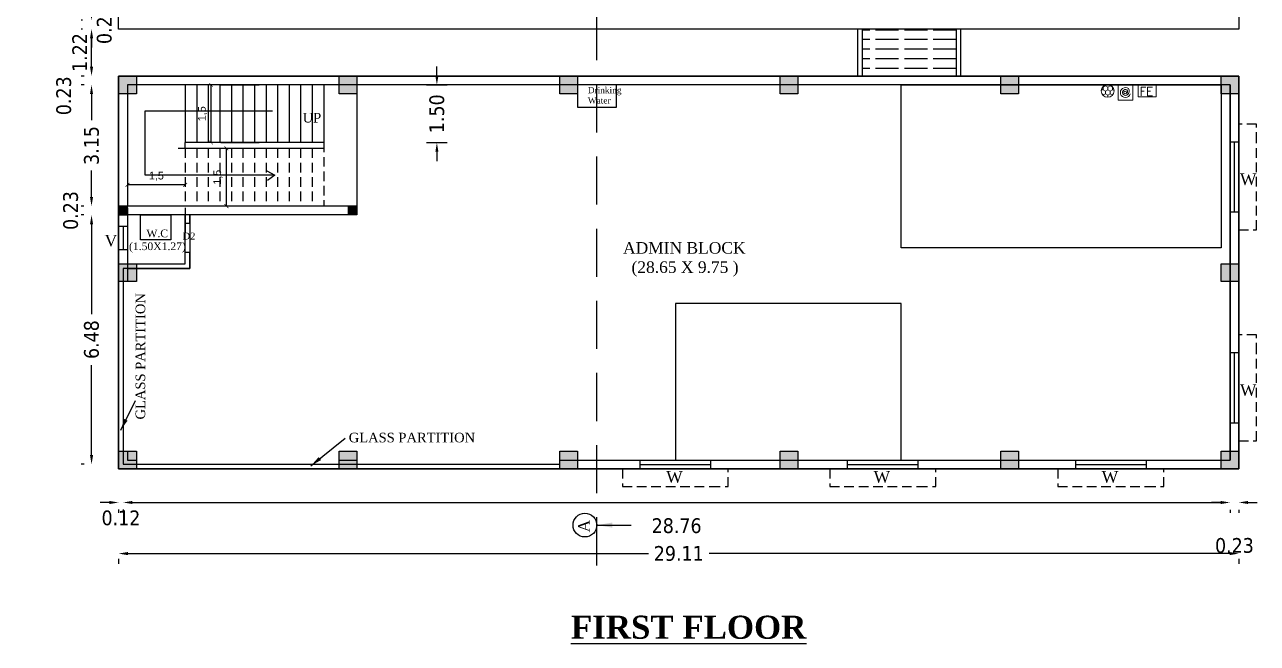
# Model space of a CAD drawing. Header units: metres. Extents: x 2063 to 2266, y 1708 to 2054.
# Drawn here: x 2218.39 to 2250.42, y 1794.96 to 1811.04 of the extents above; entities that cross this region are included whole.
import ezdxf

# ---------------------------------------------------------------- set-up
doc = ezdxf.new("R2010")
doc.units = ezdxf.units.M
doc.linetypes.add('HIDDEN', pattern=[0.375, 0.25, -0.125])
for name, color, linetype in [('BLK_1_FLR_0_WATER_CLOSET', 213, 'Continuous'), ('BLK_2_COVERED_AREA', 140, 'Continuous'), ('BLK_2_FLR_1_EXIT_WIDTH_DOOR', 2, 'Continuous'), ('BLK_2_FLR_1_REGULAR_ROOM_1', 4, 'Continuous'), ('BLK_2_FLR_1_ROOM_1_LIGHT_VENTILATION_1', 4, 'Continuous'), ('BLK_2_FLR_1_WASH', 60, 'Continuous'), ('TOILET_VENTILATION', 6, 'Continuous')]:
    doc.layers.add(name, color=color, linetype=linetype)
doc.layers.add('BLK_2_FLR_1_BLT_UP_AREA', color=45, linetype='Continuous', plot=False)
doc.styles.add('CODE', font='tahoma.ttf')
doc.styles.add('DIM', font='swissc.ttf')
doc.styles.add('ROMANS', font='times.ttf', dxfattribs={"height": 12})
doc.styles.add('Schedule', font='romans.shx')
doc.styles.get("Standard").update_dxf_attribs({"font": 'arial.ttf'})
doc.styles.add('TIMES NEW ROMAN', font='times.ttf')
doc.dimstyles.new('Din', dxfattribs={"dimscale": 0, "dimtxt": 0.25, "dimasz": 0.1, "dimexe": 0.15, "dimexo": 0.15, "dimgap": 0.03, "dimtad": 0, "dimzin": 0, "dimdsep": 46, "dimtxsty": 'DIM', "dimblk": 'ARCHTICK', "dimcen": 0.09, "dimdle": 0.15, "dimse1": 1, "dimse2": 1, "dimclrd": 256, "dimclre": 256, "dimclrt": 7, "dimadec": 0, "dimazin": 3, "dimtfac": 1, "dimtofl": 0, "dimtmove": 1, "dimatfit": 3, "dimfxl": 0, "dimtolj": 1, "dimtzin": 0, "dimarcsym": 0})
doc.dimstyles.new('ISO-25', dxfattribs={"dimtxt": 2.5, "dimasz": 2.5, "dimexe": 1.25, "dimexo": 0.625, "dimtad": 1, "dimtxsty": 'Standard', "dimcen": 2.5, "dimadec": 0, "dimazin": 0, "dimtfac": 1, "dimtmove": 0, "dimatfit": 3, "dimfxl": 0, "dimarcsym": 0})
doc.dimstyles.get("Standard").update_dxf_attribs({"dimtxt": 0.18, "dimasz": 0.18, "dimexe": 0.18, "dimexo": 0.0625, "dimgap": 0.09, "dimtad": 0, "dimtih": 1, "dimtoh": 1, "dimdec": 4, "dimzin": 0, "dimdsep": 46, "dimtxsty": 'Standard', "dimcen": 0.09, "dimadec": 0, "dimazin": 0, "dimtfac": 1, "dimtdec": 4, "dimtofl": 0, "dimtmove": 0, "dimatfit": 3, "dimfxl": 0, "dimtolj": 1, "dimtzin": 0, "dimarcsym": 0})
pattern_1 = [(225, (-2153.4, -72.8), (179.605, -179.605), [])]
pattern_2 = [(225, (-2274.72, -74.21), (179.605, -179.605), [])]

# ---------------------------------------------------------------- blocks, each defined once
blk = doc.blocks.new('_ArchTick')
at = {"color": 0, "linetype": 'ByBlock', "const_width": 0.15}
blk.add_lwpolyline([(-0.5, -0.5), (0.5, 0.5)], dxfattribs=at)
blk = doc.blocks.new('*D152')
at = {"color": 0, "lineweight": -2}
for p, q in [((2223.229, 1807.973), (2223.229, 1809.473)), ((2223.483, 1809.473), (2224.479, 1809.473)), ((2223.483, 1807.973), (2224.479, 1807.973))]:
    blk.add_line(p, q, dxfattribs=at)
at = {"layer": 'Defpoints', "color": 0}
for p in [(2222.858, 1809.473, 9.883), (2223.229, 1809.473), (2222.858, 1807.973, 9.883)]:
    blk.add_point(p, dxfattribs=at)
at = {"color": 0, "lineweight": -2, "xscale": 0.1, "yscale": 0.1, "zscale": 0.1}
for p, rotation in [((2223.229, 1809.473), 90), ((2223.229, 1807.973), 270)]:
    blk.add_blockref('_ArchTick', p, dxfattribs=dict(at, rotation=rotation))
at = {"color": 0, "insert": (2223.009, 1808.723), "char_height": 0.2, "attachment_point": 5, "rotation": 90}
blk.add_mtext('1,5', dxfattribs=at)
blk = doc.blocks.new('*D153')
at = {"color": 0, "lineweight": -2}
for p, q in [((2223.133, 1807.823), (2222.379, 1807.823)), ((2223.629, 1806.323), (2223.629, 1807.823)), ((2223.133, 1806.323), (2222.379, 1806.323))]:
    blk.add_line(p, q, dxfattribs=at)
at = {"layer": 'Defpoints', "color": 0}
for p in [(2223.629, 1807.823), (2223.758, 1807.823, 9.883), (2223.758, 1806.323, 9.883)]:
    blk.add_point(p, dxfattribs=at)
at = {"color": 0, "lineweight": -2, "xscale": 0.1, "yscale": 0.1, "zscale": 0.1}
for p, rotation in [((2223.629, 1807.823), 90), ((2223.629, 1806.323), 270)]:
    blk.add_blockref('_ArchTick', p, dxfattribs=dict(at, rotation=rotation))
at = {"color": 0, "insert": (2223.409, 1807.073), "char_height": 0.2, "attachment_point": 5, "rotation": 90}
blk.add_mtext('1,5', dxfattribs=at)
blk = doc.blocks.new('*D154')
at = {"color": 0, "lineweight": -2}
for p, q in [((2222.558, 1806.876), (2221.058, 1806.876)), ((2221.058, 1806.28), (2221.058, 1805.626)), ((2222.558, 1806.28), (2222.558, 1805.626))]:
    blk.add_line(p, q, dxfattribs=at)
at = {"layer": 'Defpoints', "color": 0}
for p in [(2221.058, 1806.905, 9.883), (2221.058, 1806.876), (2222.558, 1806.905, 9.883)]:
    blk.add_point(p, dxfattribs=at)
at = {"color": 0, "lineweight": -2, "xscale": 0.1, "yscale": 0.1, "zscale": 0.1, "rotation": 180}
blk.add_blockref('_ArchTick', (2221.058, 1806.876), dxfattribs=at)
at = {"color": 0, "lineweight": -2, "xscale": 0.1, "yscale": 0.1, "zscale": 0.1}
blk.add_blockref('_ArchTick', (2222.558, 1806.876), dxfattribs=at)
at = {"color": 0, "insert": (2221.808, 1807.096), "char_height": 0.2, "attachment_point": 5}
blk.add_mtext('1,5', dxfattribs=at)
blk = doc.blocks.new('A$C3F6E631D')
at = {"lineweight": 9}
for p, q in [((0, 0.885), (0.902, 0.885)), ((0, 0), (0, 0.885)), ((0.902, 0.885), (0.902, 0)), ((0.902, 0), (0, 0))]:
    blk.add_line(p, q, dxfattribs=at)
blk.add_circle((0.448, 0.466), 0.0817, dxfattribs=at)
for centre, radius, start, end in [((0.448, 0.447), 0.299, 321.4372, 253.2573), ((0.449, 0.447), 0.174, 329.12635, 222.29362), ((0.543, 0.517), 0.292, 219.90119, 298.52807), ((0.509, 0.459), 0.135, 195.99312, 311.1342)]:
    blk.add_arc(centre, radius, start, end, dxfattribs=at)
blk = doc.blocks.new('A$C453E5C48')
at = {"linetype": 'ByBlock', "lineweight": 9}
for p, q in [((0, 0.489), (0.639, 0.489)), ((0, 0.063), (0, 0.489)), ((0.639, 0.489), (0.639, 0.063)), ((0.639, 0.063), (0, 0.063))]:
    blk.add_line(p, q, dxfattribs=at)
at = {"lineweight": 9, "style": 'Schedule'}
blk.add_text('FE', height=0.3048, dxfattribs=at).set_placement((0.051, 0.103))
blk = doc.blocks.new('A$C57323508')
at = {"lineweight": 9}
for p, q in [((0.475, 0.647), (0.41, 0.759)), ((0, 0.372), (0.134, 0.372)), ((0.126, 0.097), (0.134, 0.097)), ((0.134, 0.647), (0.158, 0.647)), ((0.213, 0.509), (0.134, 0.647)), ((0.134, 0.372), (0.213, 0.509)), ((0.213, 0.234), (0.134, 0.372)), ((0.134, 0.097), (0.213, 0.234)), ((0.141, 0.084), (0.134, 0.097)), ((0.158, 0.647), (0.181, 0.687)), ((0.213, 0.509), (0.372, 0.509)), ((0.213, 0.234), (0.372, 0.234)), ((0.372, 0.509), (0.451, 0.647)), ((0.451, 0.372), (0.372, 0.509)), ((0.372, 0.234), (0.451, 0.372)), ((0.451, 0.097), (0.372, 0.234)), ((0.396, 0), (0.451, 0.097)), ((0.451, 0.372), (0.61, 0.372)), ((0.451, 0.097), (0.61, 0.097)), ((0.475, 0.647), (0.634, 0.647)), ((0.689, 0.509), (0.61, 0.647)), ((0.61, 0.372), (0.689, 0.509)), ((0.689, 0.234), (0.61, 0.372)), ((0.61, 0.097), (0.689, 0.234)), ((0.618, 0.084), (0.61, 0.097)), ((0.634, 0.647), (0.648, 0.671)), ((0.689, 0.509), (0.737, 0.509)), ((0.689, 0.234), (0.73, 0.234))]:
    blk.add_line(p, q, dxfattribs=at)
blk.add_circle((0.38, 0.38), 0.38, dxfattribs=at)
blk = doc.blocks.new('A$C4F610507')
blk.add_lwpolyline([(1.128, 0.032), (4.112, 0.032), (4.112, 1.742), (1.128, 1.742)], close=True)
blk = doc.blocks.new('*D99')
for p, q in [((2220.588, 1798.621), (2220.348, 1798.621)), ((2221.188, 1798.621), (2221.428, 1798.621))]:
    blk.add_line(p, q)
at = {"lineweight": -2}
for p, q in [((2220.828, 1798.439), (2220.828, 1798.353)), ((2220.948, 1798.439), (2220.948, 1798.353))]:
    blk.add_line(p, q, dxfattribs=at)
for points in [[(2220.588, 1798.661), (2220.588, 1798.581), (2220.828, 1798.621)], [(2221.188, 1798.661), (2221.188, 1798.581), (2220.948, 1798.621)]]:
    blk.add_solid(points)
at = {"layer": 'Defpoints', "color": 0}
for p in [(2220.828, 1799.953, -9.883), (2220.948, 1799.953, -9.883), (2220.948, 1798.621)]:
    blk.add_point(p, dxfattribs=at)
at = {"insert": (2220.888, 1798.218), "char_height": 0.384, "attachment_point": 5, "style": 'CODE'}
blk.add_mtext('\\A1;0.12', dxfattribs=at)
blk = doc.blocks.new('*D100')
at = {"lineweight": -2}
for p, q in [((2220.948, 1798.439), (2220.948, 1798.353)), ((2249.708, 1798.432), (2249.708, 1798.353))]:
    blk.add_line(p, q, dxfattribs=at)
blk.add_line((2221.188, 1798.621), (2249.468, 1798.621))
for points in [[(2221.188, 1798.661), (2221.188, 1798.581), (2220.948, 1798.621)], [(2249.468, 1798.661), (2249.468, 1798.581), (2249.708, 1798.621)]]:
    blk.add_solid(points)
at = {"layer": 'Defpoints', "color": 0}
for p in [(2220.948, 1799.953, -9.883), (2249.708, 1799.838, -9.883), (2249.708, 1798.621)]:
    blk.add_point(p, dxfattribs=at)
at = {"insert": (2235.328, 1798.015), "char_height": 0.384, "attachment_point": 5, "style": 'CODE'}
blk.add_mtext('\\A1;28.76', dxfattribs=at)
blk = doc.blocks.new('*D101')
for p, q in [((2249.468, 1798.621), (2249.228, 1798.621)), ((2250.178, 1798.621), (2250.418, 1798.621))]:
    blk.add_line(p, q)
at = {"lineweight": -2}
for p, q in [((2249.708, 1798.432), (2249.708, 1798.353)), ((2249.938, 1798.432), (2249.938, 1798.353))]:
    blk.add_line(p, q, dxfattribs=at)
for points in [[(2249.468, 1798.661), (2249.468, 1798.581), (2249.708, 1798.621)], [(2250.178, 1798.661), (2250.178, 1798.581), (2249.938, 1798.621)]]:
    blk.add_solid(points)
at = {"layer": 'Defpoints', "color": 0}
for p in [(2249.708, 1799.838, -9.883), (2249.938, 1799.819, -9.883), (2249.938, 1798.621)]:
    blk.add_point(p, dxfattribs=at)
at = {"insert": (2249.823, 1797.501), "char_height": 0.384, "attachment_point": 5, "style": 'CODE'}
blk.add_mtext('\\A1;0.23', dxfattribs=at)
blk = doc.blocks.new('*D102')
at = {"lineweight": -2}
for p, q in [((2220.828, 1797.155), (2220.828, 1797.025)), ((2249.938, 1797.155), (2249.938, 1797.025))]:
    blk.add_line(p, q, dxfattribs=at)
for p, q in [((2221.068, 1797.293), (2234.594, 1797.293)), ((2249.698, 1797.293), (2236.173, 1797.293))]:
    blk.add_line(p, q)
for points in [[(2221.068, 1797.333), (2221.068, 1797.253), (2220.828, 1797.293)], [(2249.698, 1797.333), (2249.698, 1797.253), (2249.938, 1797.293)]]:
    blk.add_solid(points)
at = {"layer": 'Defpoints', "color": 0}
for p in [(2220.828, 1799.493, -9.883), (2249.938, 1799.493, -9.883), (2249.938, 1797.293)]:
    blk.add_point(p, dxfattribs=at)
at = {"insert": (2235.383, 1797.293), "char_height": 0.384, "attachment_point": 5, "style": 'CODE'}
blk.add_mtext('\\A1;29.11', dxfattribs=at)
blk = doc.blocks.new('*D103')
at = {"lineweight": -2}
for p, q in [((2219.92, 1806.093), (2219.855, 1806.093)), ((2219.933, 1799.613), (2219.855, 1799.613))]:
    blk.add_line(p, q, dxfattribs=at)
for p, q in [((2220.124, 1805.853), (2220.124, 1803.513)), ((2220.124, 1799.853), (2220.124, 1802.193))]:
    blk.add_line(p, q)
for points in [[(2220.084, 1805.853), (2220.164, 1805.853), (2220.124, 1806.093)], [(2220.084, 1799.853), (2220.164, 1799.853), (2220.124, 1799.613)]]:
    blk.add_solid(points)
at = {"layer": 'Defpoints', "color": 0}
for p in [(2220.124, 1806.093), (2221.058, 1806.093, -9.883), (2221.288, 1799.613, -9.883)]:
    blk.add_point(p, dxfattribs=at)
at = {"insert": (2220.124, 1802.853), "char_height": 0.384, "attachment_point": 5, "rotation": 90, "style": 'CODE'}
blk.add_mtext('\\A1;6.48', dxfattribs=at)
blk = doc.blocks.new('*D104')
for p, q in [((2220.124, 1806.563), (2220.124, 1806.803)), ((2220.124, 1805.853), (2220.124, 1805.613))]:
    blk.add_line(p, q)
at = {"lineweight": -2}
for p, q in [((2219.92, 1806.323), (2219.855, 1806.323)), ((2219.92, 1806.093), (2219.855, 1806.093))]:
    blk.add_line(p, q, dxfattribs=at)
for points in [[(2220.084, 1806.563), (2220.164, 1806.563), (2220.124, 1806.323)], [(2220.084, 1805.853), (2220.164, 1805.853), (2220.124, 1806.093)]]:
    blk.add_solid(points)
at = {"layer": 'Defpoints', "color": 0}
for p in [(2220.124, 1806.323), (2221.058, 1806.323, -9.883), (2221.058, 1806.093, -9.883)]:
    blk.add_point(p, dxfattribs=at)
at = {"insert": (2219.582, 1806.208), "char_height": 0.384, "attachment_point": 5, "rotation": 90, "style": 'CODE'}
blk.add_mtext('\\A1;0.23', dxfattribs=at)
blk = doc.blocks.new('*D105')
at = {"lineweight": -2}
for p, q in [((2219.933, 1809.473), (2219.855, 1809.473)), ((2219.92, 1806.323), (2219.855, 1806.323))]:
    blk.add_line(p, q, dxfattribs=at)
for p, q in [((2220.124, 1809.233), (2220.124, 1808.552)), ((2220.124, 1806.563), (2220.124, 1807.244))]:
    blk.add_line(p, q)
for points in [[(2220.084, 1809.233), (2220.164, 1809.233), (2220.124, 1809.473)], [(2220.084, 1806.563), (2220.164, 1806.563), (2220.124, 1806.323)]]:
    blk.add_solid(points)
at = {"layer": 'Defpoints', "color": 0}
for p in [(2220.124, 1809.473), (2221.288, 1809.473, -9.883), (2221.058, 1806.323, -9.883)]:
    blk.add_point(p, dxfattribs=at)
at = {"insert": (2220.124, 1807.898), "char_height": 0.384, "attachment_point": 5, "rotation": 90, "style": 'CODE'}
blk.add_mtext('\\A1;3.15', dxfattribs=at)
blk = doc.blocks.new('*D106')
for p, q in [((2220.124, 1809.943), (2220.124, 1810.183)), ((2220.124, 1809.233), (2220.124, 1808.993))]:
    blk.add_line(p, q)
at = {"lineweight": -2}
for p, q in [((2219.933, 1809.703), (2219.855, 1809.703)), ((2219.933, 1809.473), (2219.855, 1809.473))]:
    blk.add_line(p, q, dxfattribs=at)
for points in [[(2220.084, 1809.943), (2220.164, 1809.943), (2220.124, 1809.703)], [(2220.084, 1809.233), (2220.164, 1809.233), (2220.124, 1809.473)]]:
    blk.add_solid(points)
at = {"layer": 'Defpoints', "color": 0}
for p in [(2220.124, 1809.703), (2221.288, 1809.703, -9.883), (2221.288, 1809.473, -9.883)]:
    blk.add_point(p, dxfattribs=at)
at = {"insert": (2219.403, 1809.19), "char_height": 0.384, "attachment_point": 5, "rotation": 90, "style": 'CODE'}
blk.add_mtext('\\A1;0.23', dxfattribs=at)
blk = doc.blocks.new('*D107')
at = {"lineweight": -2}
for p, q in [((2219.888, 1810.923), (2219.855, 1810.923)), ((2219.933, 1809.703), (2219.855, 1809.703))]:
    blk.add_line(p, q, dxfattribs=at)
blk.add_line((2220.124, 1809.943), (2220.124, 1810.683))
for points in [[(2220.084, 1810.683), (2220.164, 1810.683), (2220.124, 1810.923)], [(2220.084, 1809.943), (2220.164, 1809.943), (2220.124, 1809.703)]]:
    blk.add_solid(points)
at = {"layer": 'Defpoints', "color": 0}
for p in [(2220.124, 1810.923), (2221.044, 1810.923, -19.765), (2221.288, 1809.703, -9.883)]:
    blk.add_point(p, dxfattribs=at)
at = {"insert": (2219.816, 1810.313), "char_height": 0.384, "attachment_point": 5, "rotation": 90, "style": 'CODE'}
blk.add_mtext('\\A1;1.22', dxfattribs=at)
blk = doc.blocks.new('*D108')
for p, q in [((2220.124, 1811.393), (2220.124, 1811.633)), ((2220.124, 1810.683), (2220.124, 1810.443))]:
    blk.add_line(p, q)
at = {"lineweight": -2}
for p, q in [((2219.888, 1811.153), (2219.855, 1811.153)), ((2219.888, 1810.923), (2219.855, 1810.923))]:
    blk.add_line(p, q, dxfattribs=at)
for points in [[(2220.084, 1811.393), (2220.164, 1811.393), (2220.124, 1811.153)], [(2220.084, 1810.683), (2220.164, 1810.683), (2220.124, 1810.923)]]:
    blk.add_solid(points)
at = {"layer": 'Defpoints', "color": 0}
for p in [(2220.124, 1811.153), (2221.058, 1811.153, -19.765), (2221.044, 1810.923, -19.765)]:
    blk.add_point(p, dxfattribs=at)
at = {"insert": (2220.456, 1811.038), "char_height": 0.384, "attachment_point": 5, "rotation": 90, "style": 'CODE'}
blk.add_mtext('\\A1;0.23', dxfattribs=at)
blk = doc.blocks.new('*D276')
at = {"layer": 'BLK_2_FLR_1_EXIT_WIDTH_DOOR'}
for p, q in [((2229.098, 1809.713), (2229.098, 1809.953)), ((2229.098, 1807.733), (2229.098, 1807.493))]:
    blk.add_line(p, q, dxfattribs=at)
at = {"layer": 'BLK_2_FLR_1_EXIT_WIDTH_DOOR', "lineweight": -2}
for p, q in [((2228.829, 1809.473), (2229.366, 1809.473)), ((2228.829, 1807.973), (2229.366, 1807.973))]:
    blk.add_line(p, q, dxfattribs=at)
at = {"layer": 'BLK_2_FLR_1_EXIT_WIDTH_DOOR'}
for points in [[(2229.058, 1809.713), (2229.138, 1809.713), (2229.098, 1809.473)], [(2229.058, 1807.733), (2229.138, 1807.733), (2229.098, 1807.973)]]:
    blk.add_solid(points, dxfattribs=at)
at = {"layer": 'Defpoints', "color": 0}
for p in [(2226.158, 1809.473), (2229.098, 1809.473), (2226.158, 1807.973)]:
    blk.add_point(p, dxfattribs=at)
at = {"layer": 'BLK_2_FLR_1_EXIT_WIDTH_DOOR', "insert": (2229.098, 1808.723), "char_height": 0.384, "attachment_point": 5, "rotation": 90, "style": 'CODE'}
blk.add_mtext('\\A1;1.50', dxfattribs=at)

msp = doc.modelspace()

# ---------------------------------------------------------------- hatches: boundary and pattern name
h = msp.add_hatch()
h.set_pattern_fill('ACAD_ISO02W100', color=256, scale=0.05, angle=180)
h.set_pattern_definition([(180, (-2582.9042, -754.60238), (-1e-11, -0.25), [0.6, -0.15])])
h.paths.add_polyline_path([(2242.588, 1810.923), (2240.148, 1810.923), (2240.148, 1809.703), (2242.588, 1809.703)])
h = msp.add_hatch(color=256)
h.dxf.hatch_style = 1
h.paths.add_polyline_path([(2221.288, 1809.243), (2221.288, 1809.703), (2220.828, 1809.703), (2220.828, 1809.243)])
h = msp.add_hatch()
h.set_pattern_fill('ANSI31', color=256, scale=80, angle=180)
h.set_pattern_definition(pattern_1)
h.paths.add_polyline_path([(2226.559, 1809.243), (2226.559, 1809.703), (2227.019, 1809.703), (2227.019, 1809.243)])
h = msp.add_hatch()
h.set_pattern_fill('ANSI31', color=256, scale=80, angle=180)
h.set_pattern_definition(pattern_2)
h.paths.add_polyline_path([(2226.559, 1809.243), (2226.559, 1809.703), (2227.019, 1809.703), (2227.019, 1809.243)])
h = msp.add_hatch(color=256)
h.dxf.hatch_style = 1
h.paths.add_polyline_path([(2227.019, 1809.243), (2227.019, 1809.703), (2226.559, 1809.703), (2226.559, 1809.243)])
h = msp.add_hatch()
h.set_pattern_fill('ANSI31', color=256, scale=80, angle=180)
h.set_pattern_definition(pattern_1)
h.paths.add_polyline_path([(2232.29, 1809.243), (2232.29, 1809.703), (2232.75, 1809.703), (2232.75, 1809.243)])
h = msp.add_hatch()
h.set_pattern_fill('ANSI31', color=256, scale=80, angle=180)
h.set_pattern_definition(pattern_2)
h.paths.add_polyline_path([(2232.29, 1809.243), (2232.29, 1809.703), (2232.75, 1809.703), (2232.75, 1809.243)])
h = msp.add_hatch(color=256)
h.dxf.hatch_style = 1
h.paths.add_polyline_path([(2232.75, 1809.243), (2232.75, 1809.703), (2232.29, 1809.703), (2232.29, 1809.243)])
h = msp.add_hatch()
h.set_pattern_fill('ANSI31', color=256, scale=80, angle=180)
h.set_pattern_definition(pattern_1)
h.paths.add_polyline_path([(2238.021, 1809.243), (2238.021, 1809.703), (2238.481, 1809.703), (2238.481, 1809.243)])
h = msp.add_hatch()
h.set_pattern_fill('ANSI31', color=256, scale=80, angle=180)
h.set_pattern_definition(pattern_2)
h.paths.add_polyline_path([(2238.021, 1809.243), (2238.021, 1809.703), (2238.481, 1809.703), (2238.481, 1809.243)])
h = msp.add_hatch(color=256)
h.dxf.hatch_style = 1
h.paths.add_polyline_path([(2238.481, 1809.243), (2238.481, 1809.703), (2238.021, 1809.703), (2238.021, 1809.243)])
h = msp.add_hatch()
h.set_pattern_fill('ANSI31', color=256, scale=80, angle=180)
h.set_pattern_definition(pattern_1)
h.paths.add_polyline_path([(2243.752, 1809.243), (2243.752, 1809.703), (2244.212, 1809.703), (2244.212, 1809.243)])
h = msp.add_hatch()
h.set_pattern_fill('ANSI31', color=256, scale=80, angle=180)
h.set_pattern_definition(pattern_2)
h.paths.add_polyline_path([(2243.752, 1809.243), (2243.752, 1809.703), (2244.212, 1809.703), (2244.212, 1809.243)])
h = msp.add_hatch(color=256)
h.dxf.hatch_style = 1
h.paths.add_polyline_path([(2244.212, 1809.243), (2244.212, 1809.703), (2243.752, 1809.703), (2243.752, 1809.243)])
h = msp.add_hatch()
h.set_pattern_fill('ANSI31', color=256, scale=80, angle=180)
h.set_pattern_definition(pattern_1)
h.paths.add_polyline_path([(2249.478, 1809.243), (2249.478, 1809.703), (2249.938, 1809.703), (2249.938, 1809.243)])
h = msp.add_hatch()
h.set_pattern_fill('ANSI31', color=256, scale=80, angle=180)
h.set_pattern_definition(pattern_2)
h.paths.add_polyline_path([(2249.478, 1809.243), (2249.478, 1809.703), (2249.938, 1809.703), (2249.938, 1809.243)])
h = msp.add_hatch(color=256)
h.dxf.hatch_style = 1
h.paths.add_polyline_path([(2249.938, 1809.243), (2249.938, 1809.703), (2249.478, 1809.703), (2249.478, 1809.243)])
h = msp.add_hatch()
h.set_pattern_fill('ANSI31', color=256, scale=80, angle=180)
h.set_pattern_definition(pattern_2)
h.paths.add_polyline_path([(2221.058, 1806.323), (2220.828, 1806.323), (2220.828, 1806.093), (2221.058, 1806.093)])
h = msp.add_hatch(color=256)
h.dxf.hatch_style = 1
h.paths.add_polyline_path([(2221.058, 1806.323), (2220.828, 1806.323), (2220.828, 1806.093), (2221.058, 1806.093)])
h = msp.add_hatch(color=256)
h.dxf.hatch_style = 1
h.paths.add_polyline_path([(2227.019, 1806.323), (2226.789, 1806.323), (2226.789, 1806.093), (2227.019, 1806.093)])
h = msp.add_hatch()
h.set_pattern_fill('ANSI31', color=256, scale=80, angle=180)
h.set_pattern_definition(pattern_1)
h.paths.add_polyline_path([(2220.828, 1804.363), (2220.828, 1804.823), (2221.288, 1804.823), (2221.288, 1804.363)])
h = msp.add_hatch()
h.set_pattern_fill('ANSI31', color=256, scale=80, angle=180)
h.set_pattern_definition(pattern_2)
h.paths.add_polyline_path([(2220.828, 1804.363), (2220.828, 1804.823), (2221.288, 1804.823), (2221.288, 1804.363)])
h = msp.add_hatch(color=256)
h.dxf.hatch_style = 1
h.paths.add_polyline_path([(2221.288, 1804.363), (2221.288, 1804.823), (2220.828, 1804.823), (2220.828, 1804.363)])
h = msp.add_hatch()
h.set_pattern_fill('ANSI31', color=256, scale=80, angle=180)
h.set_pattern_definition(pattern_1)
h.paths.add_polyline_path([(2249.478, 1804.363), (2249.478, 1804.823), (2249.938, 1804.823), (2249.938, 1804.363)])
h = msp.add_hatch()
h.set_pattern_fill('ANSI31', color=256, scale=80, angle=180)
h.set_pattern_definition(pattern_2)
h.paths.add_polyline_path([(2249.478, 1804.363), (2249.478, 1804.823), (2249.938, 1804.823), (2249.938, 1804.363)])
h = msp.add_hatch(color=256)
h.dxf.hatch_style = 1
h.paths.add_polyline_path([(2249.938, 1804.363), (2249.938, 1804.823), (2249.478, 1804.823), (2249.478, 1804.363)])
h = msp.add_hatch()
h.set_pattern_fill('ANSI31', color=256, scale=80, angle=180)
h.set_pattern_definition(pattern_1)
h.paths.add_polyline_path([(2220.828, 1799.493), (2220.828, 1799.953), (2221.288, 1799.953), (2221.288, 1799.493)])
h = msp.add_hatch()
h.set_pattern_fill('ANSI31', color=256, scale=80, angle=180)
h.set_pattern_definition(pattern_2)
h.paths.add_polyline_path([(2220.828, 1799.493), (2220.828, 1799.953), (2221.288, 1799.953), (2221.288, 1799.493)])
h = msp.add_hatch(color=256)
h.dxf.hatch_style = 1
h.paths.add_polyline_path([(2221.288, 1799.493), (2221.288, 1799.953), (2220.828, 1799.953), (2220.828, 1799.493)])
h = msp.add_hatch()
h.set_pattern_fill('ANSI31', color=256, scale=80, angle=180)
h.set_pattern_definition(pattern_1)
h.paths.add_polyline_path([(2226.559, 1799.493), (2226.559, 1799.953), (2227.019, 1799.953), (2227.019, 1799.493)])
h = msp.add_hatch()
h.set_pattern_fill('ANSI31', color=256, scale=80, angle=180)
h.set_pattern_definition(pattern_2)
h.paths.add_polyline_path([(2226.559, 1799.493), (2226.559, 1799.953), (2227.019, 1799.953), (2227.019, 1799.493)])
h = msp.add_hatch(color=256)
h.dxf.hatch_style = 1
h.paths.add_polyline_path([(2227.019, 1799.493), (2227.019, 1799.953), (2226.559, 1799.953), (2226.559, 1799.493)])
h = msp.add_hatch()
h.set_pattern_fill('ANSI31', color=256, scale=80, angle=180)
h.set_pattern_definition(pattern_1)
h.paths.add_polyline_path([(2232.29, 1799.493), (2232.29, 1799.953), (2232.75, 1799.953), (2232.75, 1799.493)])
h = msp.add_hatch()
h.set_pattern_fill('ANSI31', color=256, scale=80, angle=180)
h.set_pattern_definition(pattern_2)
h.paths.add_polyline_path([(2232.29, 1799.493), (2232.29, 1799.953), (2232.75, 1799.953), (2232.75, 1799.493)])
h = msp.add_hatch(color=256)
h.dxf.hatch_style = 1
h.paths.add_polyline_path([(2232.75, 1799.493), (2232.75, 1799.953), (2232.29, 1799.953), (2232.29, 1799.493)])
h = msp.add_hatch()
h.set_pattern_fill('ANSI31', color=256, scale=80, angle=180)
h.set_pattern_definition(pattern_1)
h.paths.add_polyline_path([(2238.021, 1799.493), (2238.021, 1799.953), (2238.481, 1799.953), (2238.481, 1799.493)])
h = msp.add_hatch()
h.set_pattern_fill('ANSI31', color=256, scale=80, angle=180)
h.set_pattern_definition(pattern_2)
h.paths.add_polyline_path([(2238.021, 1799.493), (2238.021, 1799.953), (2238.481, 1799.953), (2238.481, 1799.493)])
h = msp.add_hatch(color=256)
h.dxf.hatch_style = 1
h.paths.add_polyline_path([(2238.481, 1799.493), (2238.481, 1799.953), (2238.021, 1799.953), (2238.021, 1799.493)])
h = msp.add_hatch()
h.set_pattern_fill('ANSI31', color=256, scale=80, angle=180)
h.set_pattern_definition(pattern_1)
h.paths.add_polyline_path([(2243.752, 1799.493), (2243.752, 1799.953), (2244.212, 1799.953), (2244.212, 1799.493)])
h = msp.add_hatch()
h.set_pattern_fill('ANSI31', color=256, scale=80, angle=180)
h.set_pattern_definition(pattern_2)
h.paths.add_polyline_path([(2243.752, 1799.493), (2243.752, 1799.953), (2244.212, 1799.953), (2244.212, 1799.493)])
h = msp.add_hatch(color=256)
h.dxf.hatch_style = 1
h.paths.add_polyline_path([(2244.212, 1799.493), (2244.212, 1799.953), (2243.752, 1799.953), (2243.752, 1799.493)])
h = msp.add_hatch()
h.set_pattern_fill('ANSI31', color=256, scale=80, angle=180)
h.set_pattern_definition(pattern_1)
h.paths.add_polyline_path([(2249.478, 1799.493), (2249.478, 1799.953), (2249.938, 1799.953), (2249.938, 1799.493)])
h = msp.add_hatch()
h.set_pattern_fill('ANSI31', color=256, scale=80, angle=180)
h.set_pattern_definition(pattern_2)
h.paths.add_polyline_path([(2249.478, 1799.493), (2249.478, 1799.953), (2249.938, 1799.953), (2249.938, 1799.493)])
h = msp.add_hatch(color=256)
h.dxf.hatch_style = 1
h.paths.add_polyline_path([(2249.938, 1799.493), (2249.938, 1799.953), (2249.478, 1799.953), (2249.478, 1799.493)])

# ---------------------------------------------------------------- linework, layer by layer
at = {"linetype": 'HIDDEN', "ltscale": 5}
msp.add_line((2233.255, 1796.986, -19.765), (2233.255, 1856.268, -19.765), dxfattribs=at)
for p, q in [((2240.028, 1810.923, -19.765), (2240.028, 1809.703, -19.765)), ((2240.148, 1810.923, -19.765), (2240.148, 1809.703, -19.765)), ((2242.588, 1810.923, -19.765), (2242.588, 1809.703, -19.765)), ((2242.708, 1810.923, -19.765), (2242.708, 1809.703, -19.765)), ((2249.708, 1809.473), (2221.058, 1809.473)), ((2221.058, 1809.473), (2221.058, 1806.323)), ((2222.558, 1809.473), (2222.558, 1807.973)), ((2222.858, 1809.473), (2222.858, 1807.973)), ((2223.158, 1809.473), (2223.158, 1807.973)), ((2223.458, 1809.473), (2223.458, 1807.973)), ((2223.758, 1809.473), (2223.758, 1807.973)), ((2224.058, 1809.473), (2224.058, 1807.973)), ((2224.358, 1809.473), (2224.358, 1807.973)), ((2224.658, 1809.473), (2224.658, 1807.973)), ((2224.958, 1809.473), (2224.958, 1807.973)), ((2225.258, 1809.473), (2225.258, 1807.973)), ((2225.558, 1809.473), (2225.558, 1807.973)), ((2225.858, 1809.473), (2225.858, 1807.973)), ((2226.158, 1809.473), (2226.158, 1807.973)), ((2249.708, 1809.473), (2249.708, 1799.723)), ((2226.158, 1807.973), (2222.558, 1807.973)), ((2222.558, 1807.823), (2222.558, 1807.973)), ((2249.823, 1806.164), (2249.823, 1807.994)), ((2226.158, 1807.823), (2222.558, 1807.823)), ((2227.019, 1806.323), (2221.058, 1806.323)), ((2226.789, 1806.323, -16.644), (2226.789, 1806.093, -16.644)), ((2227.019, 1806.323, -16.644), (2227.019, 1806.093, -16.644)), ((2227.019, 1806.093), (2221.058, 1806.093)), ((2221.058, 1806.093), (2221.058, 1804.363)), ((2222.558, 1805.883, -4.386), (2222.558, 1806.093)), ((2222.678, 1805.883, -2.726), (2222.678, 1806.093)), ((2220.943, 1805.803), (2220.943, 1805.193)), ((2222.558, 1805.883, -7.56), (2222.678, 1805.883, -7.56)), ((2222.558, 1804.823, -26.527), (2222.558, 1805.123, -20.264)), ((2222.558, 1805.123, -7.56), (2222.678, 1805.123, -7.56)), ((2222.678, 1804.703, -18.043), (2222.678, 1805.123, -12.593)), ((2221.058, 1804.823, -26.527), (2222.558, 1804.823, -26.527)), ((2221.058, 1804.703, -26.527), (2222.678, 1804.703, -26.527)), ((2220.948, 1804.363, -26.527), (2220.948, 1799.613, -0.071)), ((2249.823, 1800.686), (2249.823, 1802.516)), ((2221.058, 1799.953), (2221.058, 1799.723)), ((2220.948, 1799.613, -0.071), (2232.29, 1799.613, -6.762)), ((2221.058, 1799.723), (2221.288, 1799.723)), ((2226.559, 1799.723), (2227.019, 1799.723)), ((2232.29, 1799.723), (2249.708, 1799.723)), ((2234.38, 1799.608), (2236.21, 1799.608)), ((2239.77, 1799.608), (2241.6, 1799.608)), ((2245.698, 1799.608), (2247.528, 1799.608)), ((2246.591, 1799.493), (2238.711, 1799.493))]:
    msp.add_line(p, q)
at = {"linetype": 'HIDDEN'}
for p, q in [((2226.158, 1807.973), (2226.158, 1806.323)), ((2222.558, 1807.823), (2222.558, 1806.323)), ((2222.858, 1807.823), (2222.858, 1806.323)), ((2223.158, 1807.823), (2223.158, 1806.323)), ((2223.458, 1807.823), (2223.458, 1806.323)), ((2223.758, 1807.823), (2223.758, 1806.323)), ((2224.058, 1807.823), (2224.058, 1806.323)), ((2224.358, 1807.823), (2224.358, 1806.323)), ((2224.658, 1807.823), (2224.658, 1806.323)), ((2224.958, 1807.823), (2224.958, 1806.323)), ((2225.258, 1807.823), (2225.258, 1806.323)), ((2225.558, 1807.823), (2225.558, 1806.323)), ((2225.858, 1807.823), (2225.858, 1806.323))]:
    msp.add_line(p, q, dxfattribs=at)
for points, elevation in [([(2220.828, 1810.923), (2220.828, 1852.983), (2249.938, 1852.983), (2249.938, 1810.923)], -9.883), ([(2226.559, 1809.243), (2226.559, 1809.703), (2227.019, 1809.703), (2227.019, 1809.243)], -16.644), ([(2226.559, 1809.243), (2226.559, 1809.703), (2227.019, 1809.703), (2227.019, 1809.243)], -16.644), ([(2226.559, 1809.703), (2227.019, 1809.703), (2227.019, 1809.243), (2226.559, 1809.243)], -16.644), ([(2232.29, 1809.243), (2232.29, 1809.703), (2232.75, 1809.703), (2232.75, 1809.243)], -6.762), ([(2232.29, 1809.243), (2232.29, 1809.703), (2232.75, 1809.703), (2232.75, 1809.243)], -6.762), ([(2232.29, 1809.703), (2232.75, 1809.703), (2232.75, 1809.243), (2232.29, 1809.243)], -6.762), ([(2220.828, 1804.363), (2220.828, 1804.823), (2221.288, 1804.823), (2221.288, 1804.363)], -26.527), ([(2220.828, 1804.363), (2220.828, 1804.823), (2221.288, 1804.823), (2221.288, 1804.363)], -26.527), ([(2220.828, 1804.823), (2221.288, 1804.823), (2221.288, 1804.363), (2220.828, 1804.363)], -26.527), ([(2226.559, 1799.493), (2226.559, 1799.953), (2227.019, 1799.953), (2227.019, 1799.493)], -16.644), ([(2226.559, 1799.493), (2226.559, 1799.953), (2227.019, 1799.953), (2227.019, 1799.493)], -16.644), ([(2226.559, 1799.953), (2227.019, 1799.953), (2227.019, 1799.493), (2226.559, 1799.493)], -16.644), ([(2232.29, 1799.493), (2232.29, 1799.953), (2232.75, 1799.953), (2232.75, 1799.493)], -6.762), ([(2232.29, 1799.493), (2232.29, 1799.953), (2232.75, 1799.953), (2232.75, 1799.493)], -6.762), ([(2232.29, 1799.953), (2232.75, 1799.953), (2232.75, 1799.493), (2232.29, 1799.493)], -6.762)]:
    msp.add_lwpolyline(points, close=True, dxfattribs=dict(elevation=elevation))
for points in [[(2220.828, 1809.243), (2220.828, 1809.703), (2221.288, 1809.703), (2221.288, 1809.243)], [(2220.828, 1809.703), (2221.288, 1809.703), (2221.288, 1809.243), (2220.828, 1809.243)], [(2238.021, 1809.243), (2238.021, 1809.703), (2238.481, 1809.703), (2238.481, 1809.243)], [(2238.021, 1809.243), (2238.021, 1809.703), (2238.481, 1809.703), (2238.481, 1809.243)], [(2238.021, 1809.703), (2238.481, 1809.703), (2238.481, 1809.243), (2238.021, 1809.243)], [(2243.752, 1809.243), (2243.752, 1809.703), (2244.212, 1809.703), (2244.212, 1809.243)], [(2243.752, 1809.243), (2243.752, 1809.703), (2244.212, 1809.703), (2244.212, 1809.243)], [(2243.752, 1809.703), (2244.212, 1809.703), (2244.212, 1809.243), (2243.752, 1809.243)], [(2249.478, 1809.243), (2249.478, 1809.703), (2249.938, 1809.703), (2249.938, 1809.243)], [(2249.478, 1809.243), (2249.478, 1809.703), (2249.938, 1809.703), (2249.938, 1809.243)], [(2249.478, 1809.703), (2249.938, 1809.703), (2249.938, 1809.243), (2249.478, 1809.243)], [(2249.708, 1807.994), (2249.938, 1807.994), (2249.938, 1806.164), (2249.708, 1806.164)], [(2221.058, 1806.323), (2220.828, 1806.323), (2220.828, 1806.093), (2221.058, 1806.093)], [(2249.478, 1804.363), (2249.478, 1804.823), (2249.938, 1804.823), (2249.938, 1804.363)], [(2249.478, 1804.363), (2249.478, 1804.823), (2249.938, 1804.823), (2249.938, 1804.363)], [(2249.478, 1804.823), (2249.938, 1804.823), (2249.938, 1804.363), (2249.478, 1804.363)], [(2249.708, 1802.516), (2249.938, 1802.516), (2249.938, 1800.686), (2249.708, 1800.686)], [(2220.828, 1799.493), (2220.828, 1799.953), (2221.288, 1799.953), (2221.288, 1799.493)], [(2220.828, 1799.493), (2220.828, 1799.953), (2221.288, 1799.953), (2221.288, 1799.493)], [(2220.828, 1799.953), (2221.288, 1799.953), (2221.288, 1799.493), (2220.828, 1799.493)], [(2238.021, 1799.493), (2238.021, 1799.953), (2238.481, 1799.953), (2238.481, 1799.493)], [(2238.021, 1799.493), (2238.021, 1799.953), (2238.481, 1799.953), (2238.481, 1799.493)], [(2238.021, 1799.953), (2238.481, 1799.953), (2238.481, 1799.493), (2238.021, 1799.493)], [(2243.752, 1799.493), (2243.752, 1799.953), (2244.212, 1799.953), (2244.212, 1799.493)], [(2243.752, 1799.493), (2243.752, 1799.953), (2244.212, 1799.953), (2244.212, 1799.493)], [(2243.752, 1799.953), (2244.212, 1799.953), (2244.212, 1799.493), (2243.752, 1799.493)], [(2249.478, 1799.493), (2249.478, 1799.953), (2249.938, 1799.953), (2249.938, 1799.493)], [(2249.478, 1799.493), (2249.478, 1799.953), (2249.938, 1799.953), (2249.938, 1799.493)], [(2249.478, 1799.953), (2249.938, 1799.953), (2249.938, 1799.493), (2249.478, 1799.493)], [(2236.21, 1799.723), (2236.21, 1799.493), (2234.38, 1799.493), (2234.38, 1799.723)], [(2241.6, 1799.723), (2241.6, 1799.493), (2239.77, 1799.493), (2239.77, 1799.723)], [(2247.528, 1799.723), (2247.528, 1799.493), (2245.698, 1799.493), (2245.698, 1799.723)]]:
    msp.add_lwpolyline(points, close=True)
at = {"elevation": -9.883}
for points in [[(2224.888, 1807.126), (2221.518, 1807.126), (2221.518, 1808.801), (2224.83, 1808.801)], [(2224.681, 1807.235), (2224.888, 1807.126), (2224.694, 1806.985)]]:
    msp.add_lwpolyline(points, dxfattribs=at)
at = {"linetype": 'HIDDEN', "elevation": 49.413}
for points in [[(2249.938, 1806.164), (2249.938, 1805.704), (2250.398, 1805.704), (2250.398, 1807.994), (2250.398, 1808.454), (2249.938, 1808.454), (2249.938, 1807.994)], [(2249.938, 1800.686), (2249.938, 1800.226), (2250.398, 1800.226), (2250.398, 1802.516), (2250.398, 1802.976), (2249.938, 1802.976), (2249.938, 1802.516)]]:
    msp.add_lwpolyline(points, dxfattribs=at)
for points in [[(2220.828, 1805.803), (2221.058, 1805.803)], [(2220.828, 1805.193), (2221.058, 1805.193)], [(2249.478, 1799.723), (2249.708, 1799.723), (2249.708, 1799.953)], [(2243.752, 1799.723), (2244.212, 1799.723)]]:
    msp.add_lwpolyline(points)
at = {"linetype": 'HIDDEN'}
for points in [[(2234.38, 1799.493), (2233.92, 1799.493), (2233.92, 1799.033), (2236.21, 1799.033), (2236.67, 1799.033), (2236.67, 1799.493), (2236.21, 1799.493)], [(2239.77, 1799.493), (2239.31, 1799.493), (2239.31, 1799.033), (2241.6, 1799.033), (2242.06, 1799.033), (2242.06, 1799.493), (2241.6, 1799.493)], [(2245.698, 1799.493), (2245.238, 1799.493), (2245.238, 1799.033), (2247.528, 1799.033), (2247.988, 1799.033), (2247.988, 1799.493), (2247.528, 1799.493)]]:
    msp.add_lwpolyline(points, dxfattribs=at)
msp.add_circle((2232.945, 1798.033, -19.765), 0.309)
at = {"layer": 'BLK_1_FLR_0_WATER_CLOSET', "color": 213}
msp.add_lwpolyline([(2221.058, 1804.823), (2222.558, 1804.823), (2222.558, 1806.093), (2221.058, 1806.093)], close=True, dxfattribs=at)
at = {"layer": 'BLK_2_COVERED_AREA', "color": 140, "ltscale": 0.3}
msp.add_lwpolyline([(2220.828, 1809.703), (2220.828, 1799.493), (2249.938, 1799.493), (2249.938, 1809.703)], close=True, dxfattribs=at)
at = {"layer": 'BLK_2_FLR_1_BLT_UP_AREA', "color": 45, "lineweight": -2}
msp.add_lwpolyline([(2220.828, 1809.703), (2249.938, 1809.703), (2249.938, 1799.493), (2220.828, 1799.493)], close=True, dxfattribs=at)
at = {"layer": 'BLK_2_FLR_1_REGULAR_ROOM_1', "color": 4}
msp.add_lwpolyline([(2222.678, 1806.093), (2222.678, 1804.703), (2220.948, 1804.703), (2220.948, 1799.613), (2232.29, 1799.613), (2232.29, 1799.723), (2249.708, 1799.723), (2249.708, 1809.473), (2227.019, 1809.473), (2227.019, 1806.093)], close=True, dxfattribs=at)
at = {"layer": 'BLK_2_FLR_1_ROOM_1_LIGHT_VENTILATION_1', "color": 4}
for points in [[(2241.164, 1809.473), (2249.478, 1809.473), (2249.478, 1805.236), (2241.164, 1805.236)], [(2235.295, 1799.723), (2241.164, 1799.723), (2241.164, 1803.792), (2235.295, 1803.792)]]:
    msp.add_lwpolyline(points, close=True, dxfattribs=at)
at = {"layer": 'BLK_2_FLR_1_WASH', "color": 60}
msp.add_lwpolyline([(2221.392, 1806.093), (2222.185, 1806.093), (2222.185, 1805.443), (2221.392, 1805.443)], close=True, dxfattribs=at)
at = {"layer": 'TOILET_VENTILATION', "color": 6, "elevation": -26.527}
msp.add_lwpolyline([(2221.058, 1804.823), (2222.558, 1804.823), (2222.558, 1806.093), (2221.058, 1806.093)], close=True, dxfattribs=at)

# ---------------------------------------------------------------- block references
at = {"xscale": 0.3407394036792299, "yscale": 0.3407394036792299, "zscale": 0.3407394036792299}
msp.add_blockref('A$C4F610507', (2232.366, 1808.879, -6.762), dxfattribs=at)
at = {"linetype": 'ByBlock', "xscale": 0.4365898430670219, "yscale": 0.4365898430670219, "zscale": 0.4365898430670219, "rotation": 90}
for name, p in [('A$C57323508', (2246.695, 1809.151)), ('A$C3F6E631D', (2247.185, 1809.079, -0.091))]:
    msp.add_blockref(name, p, dxfattribs=at)
at = {"linetype": 'ByBlock', "xscale": 0.7276497384450366, "yscale": 0.7276497384450366, "zscale": 0.7276497384450366}
msp.add_blockref('A$C453E5C48', (2247.322, 1809.117), dxfattribs=at)

# ---------------------------------------------------------------- texts
at = {"attachment_point": 1, "style": 'TIMES NEW ROMAN'}
for s, width, gutter_width, heights, insert, char_height in [('Drinking \\PWater', 0.3189, 1.496, [0], (2233.02, 1809.416, -6.762), 0.1604), ('UP', 0.50877, 1, [0], (2225.61, 1808.744), 0.25), ('W', 0.55777, 1, [0], (2249.967, 1807.17), 0.3), ('{\\W8.108981; }W.C\\P{\\W2.122653; }(1.50X1.27)', 1.73275, 1, [0.688], (2220.938, 1805.713, -9.883), 0.2), ('V', 0.55777, 1, [0], (2220.464, 1805.576, -9.883), 0.3), ('D2', 0.50877, 1, [0], (2222.49, 1805.634, -9.883), 0.18), ('{\\W3.692944; }ADMIN BLOCK\\P{\\W5.63728; }(28.65 X 9.75 )', 3.93127, 1, [0], (2233.517, 1805.387, -9.883), 0.3), ('W', 0.55777, 1, [0], (2249.967, 1801.692), 0.3), ('{\\W1.881942; }GLASS PARTITION', 3.53877, 1, [0], (2226.63, 1800.433, -9.883), 0.25), ('W', 0.55777, 1, [0], (2235.057, 1799.435, 26.527), 0.3), ('W', 0.55777, 1, [0], (2240.447, 1799.435, 26.527), 0.3), ('W', 0.55777, 1, [0], (2246.375, 1799.435, 26.527), 0.3), ('{\\fTimes New Roman|b1|i0|c0|p18;\\W7.52139;\\L  \\W1;FIRST FLOOR}', 12.65975, 1, [0], (2229.173, 1795.68), 0.6)]:
    msp.add_mtext_dynamic_manual_height_columns(s, width=width, gutter_width=gutter_width, heights=heights, dxfattribs=dict(at, insert=insert, char_height=char_height))
at = {"rotation": 90}
for s, width, insert, char_height, attachment_point, style in [('{\\W1.881942; }GLASS PARTITION', 3.53877, (2221.268, 1800.6, -2.777), 0.25, 1, 'TIMES NEW ROMAN'), ('A', 0.26523, (2232.77, 1798.172, -19.765), 0.3, 3, 'ROMANS')]:
    msp.add_mtext_dynamic_manual_height_columns(s, width=width, gutter_width=1, heights=[0], dxfattribs=dict(at, insert=insert, char_height=char_height, attachment_point=attachment_point, style=style))

# ---------------------------------------------------------------- dimensions: what is measured, and where the dimension line sits
for base, p1, p2, angle, dimstyle, override, picture, middle, dimtype in [((2220.124, 1811.153, 9.883), (2221.044, 1810.923, -9.883), (2221.058, 1811.153, -9.883), 270, 'Din', {"dimscale": 0.096, "dimtxt": 4, "dimasz": 2.5, "dimexe": 2.8, "dimgap": 1.75, "dimpost": '\\X', "dimtxsty": 'CODE', "dimsah": 1, "dimdle": 2.8, "dimse1": 0, "dimse2": 0, "dimclrt": 256, "dimtmove": 2, "dimfxl": 2.8, "dimfxlon": 1, "dimtfillclr": 2, "dimlwd": 65535}, '*D108', (2220.456, 1811.038, 9.883), 160), ((2220.124, 1810.923, 9.883), (2221.288, 1809.703), (2221.044, 1810.923, -9.883), 270, 'Din', {"dimscale": 0.096, "dimtxt": 4, "dimasz": 2.5, "dimexe": 2.8, "dimgap": 1.75, "dimpost": '\\X', "dimtxsty": 'CODE', "dimsah": 1, "dimdle": 2.8, "dimse1": 0, "dimse2": 0, "dimclrt": 256, "dimtmove": 2, "dimfxl": 2.8, "dimfxlon": 1, "dimtfillclr": 2, "dimlwd": 65535}, '*D107', (2219.816, 1810.313, 9.883), 160), ((2220.124, 1809.703, 9.883), (2221.288, 1809.473), (2221.288, 1809.703), 270, 'Din', {"dimscale": 0.096, "dimtxt": 4, "dimasz": 2.5, "dimexe": 2.8, "dimgap": 1.75, "dimpost": '\\X', "dimtxsty": 'CODE', "dimsah": 1, "dimdle": 2.8, "dimse1": 0, "dimse2": 0, "dimclrt": 256, "dimtmove": 2, "dimfxl": 2.8, "dimfxlon": 1, "dimtfillclr": 2, "dimlwd": 65535}, '*D106', (2219.403, 1809.19, 9.883), 160), ((2223.229, 1809.473, -9.883), (2222.858, 1807.973), (2222.858, 1809.473), 90, 'ISO-25', {"dimtxt": 0.2, "dimasz": 0.1, "dimgap": 0.1, "dimblk1": 'ArchTick', "dimblk2": 'ArchTick', "dimsah": 1, "dimsd1": 0, "dimsd2": 0}, '*D152', (2223.229, 1808.723, -9.883), 161), ((2223.629, 1807.823, -9.883), (2223.758, 1806.323), (2223.758, 1807.823), 90, 'ISO-25', {"dimtxt": 0.2, "dimasz": 0.1, "dimgap": 0.1, "dimblk1": 'ArchTick', "dimblk2": 'ArchTick', "dimsah": 1, "dimsd1": 0, "dimsd2": 0}, '*D153', (2223.629, 1807.073, -9.883), 161), ((2220.124, 1806.323, 9.883), (2221.058, 1806.093), (2221.058, 1806.323), 270, 'Din', {"dimscale": 0.096, "dimtxt": 4, "dimasz": 2.5, "dimexe": 2.8, "dimgap": 1.75, "dimpost": '\\X', "dimtxsty": 'CODE', "dimsah": 1, "dimdle": 2.8, "dimse1": 0, "dimse2": 0, "dimclrt": 256, "dimtmove": 2, "dimfxl": 2.8, "dimfxlon": 1, "dimtfillclr": 2, "dimlwd": 65535}, '*D104', (2219.582, 1806.208, 9.883), 160), ((2220.948, 1798.621, 9.883), (2220.828, 1799.953), (2220.948, 1799.953), 0, 'Din', {"dimscale": 0.096, "dimtxt": 4, "dimasz": 2.5, "dimexe": 2.8, "dimgap": 1.75, "dimpost": '\\X', "dimtxsty": 'CODE', "dimsah": 1, "dimdle": 2.8, "dimse1": 0, "dimse2": 0, "dimclrt": 256, "dimtmove": 2, "dimfxl": 2.8, "dimfxlon": 1, "dimtfillclr": 2, "dimlwd": 65535}, '*D99', (2220.888, 1798.218, 9.883), 161), ((2249.708, 1798.621, 9.883), (2220.948, 1799.953), (2249.708, 1799.838), 180, 'Din', {"dimscale": 0.096, "dimtxt": 4, "dimasz": 2.5, "dimexe": 2.8, "dimgap": 1.75, "dimpost": '\\X', "dimtxsty": 'CODE', "dimsah": 1, "dimdle": 2.8, "dimse1": 0, "dimse2": 0, "dimclrt": 256, "dimtmove": 2, "dimfxl": 2.8, "dimfxlon": 1, "dimtfillclr": 2, "dimlwd": 65535}, '*D100', (2235.328, 1798.015, 9.883), 160)]:
    dim = msp.add_linear_dim(base=base, p1=p1, p2=p2, angle=angle, dimstyle=dimstyle, override=override)
    dim.commit()
    dim.dimension.update_dxf_attribs({"geometry": picture, "text_midpoint": middle, "dimtype": dimtype})
for base, p1, p2, angle, picture, middle in [((2220.124, 1809.473, 9.883), (2221.058, 1806.323), (2221.288, 1809.473), 270, '*D105', (2220.124, 1807.898, 9.883)), ((2220.124, 1806.093, 9.883), (2221.288, 1799.613), (2221.058, 1806.093), 270, '*D103', (2220.124, 1802.853, 9.883)), ((2249.938, 1798.621, 9.883), (2249.708, 1799.838), (2249.938, 1799.819), 180, '*D101', (2249.823, 1797.501, 9.883))]:
    dim = msp.add_linear_dim(base=base, p1=p1, p2=p2, angle=angle, dimstyle='Din', override={"dimscale": 0.096, "dimtxt": 4, "dimasz": 2.5, "dimexe": 2.8, "dimgap": 1.75, "dimpost": '\\X', "dimtxsty": 'CODE', "dimsah": 1, "dimdle": 2.8, "dimse1": 0, "dimse2": 0, "dimclrt": 256, "dimtmove": 2, "dimfxl": 2.8, "dimfxlon": 1, "dimtfillclr": 2, "dimlwd": 65535})
    dim.commit()
    dim.dimension.update_dxf_attribs({"geometry": picture, "text_midpoint": middle})
for p1, p2, distance, dimstyle, override, picture, middle in [((2222.558, 1806.905), (2221.058, 1806.905), 0.029, 'ISO-25', {"dimtxt": 0.2, "dimasz": 0.1, "dimgap": 0.1, "dimblk1": 'ArchTick', "dimblk2": 'ArchTick', "dimsah": 1, "dimsd1": 0, "dimsd2": 0}, '*D154', (2221.808, 1807.096, -9.883)), ((2220.828, 1799.493), (2249.938, 1799.493), -2.199, 'Din', {"dimscale": 0.096, "dimtxt": 4, "dimasz": 2.5, "dimexe": 2.8, "dimgap": 1.75, "dimpost": '\\X', "dimtxsty": 'CODE', "dimsah": 1, "dimdle": 2.8, "dimse1": 0, "dimse2": 0, "dimclrt": 256, "dimtmove": 2, "dimfxl": 2.8, "dimfxlon": 1, "dimtfillclr": 2, "dimlwd": 65535}, '*D102', (2235.383, 1797.293, 9.883))]:
    dim = msp.add_aligned_dim(p1=p1, p2=p2, distance=distance, dimstyle=dimstyle, override=override)
    dim.commit()
    dim.dimension.update_dxf_attribs({"geometry": picture, "text_midpoint": middle})
at = {"layer": 'BLK_2_FLR_1_EXIT_WIDTH_DOOR', "color": 2}
dim = msp.add_aligned_dim(p1=(2226.158, 1807.973), p2=(2226.158, 1809.473), distance=-2.939, dimstyle='Din', override={"dimscale": 0.096, "dimtxt": 4, "dimasz": 2.5, "dimexe": 2.8, "dimgap": 1.75, "dimpost": '\\X', "dimtxsty": 'CODE', "dimsah": 1, "dimdle": 2.8, "dimse1": 0, "dimse2": 0, "dimclrt": 256, "dimtmove": 2, "dimfxl": 2.8, "dimfxlon": 1, "dimtfillclr": 2, "dimlwd": 65535}, dxfattribs=at)
dim.commit()
dim.dimension.update_dxf_attribs({"geometry": '*D276', "text_midpoint": (2229.098, 1808.723)})

# ---------------------------------------------------------------- leaders
for points, dimstyle, override in [([(2220.883, 1800.503, -6.857), (2221.268, 1801.274, -6.857)], 'ISO-25', {"dimasz": 0.3, "dimgap": 0.625, "dimtad": 0}), ([(2225.824, 1799.574), (2226.715, 1800.292)], 'ISO-25', {"dimasz": 0.3, "dimgap": 0.625, "dimtad": 0}), ([(2233.255, 1798.033, -19.765), (2234.148, 1798.033, -19.765)], 'Standard', {"dimasz": 0.4, "dimgap": 0.09, "dimtad": 0, "dimclrd": 256})]:
    msp.add_leader(points, dimstyle=dimstyle, override=override)

doc.saveas('drawing.dxf')
